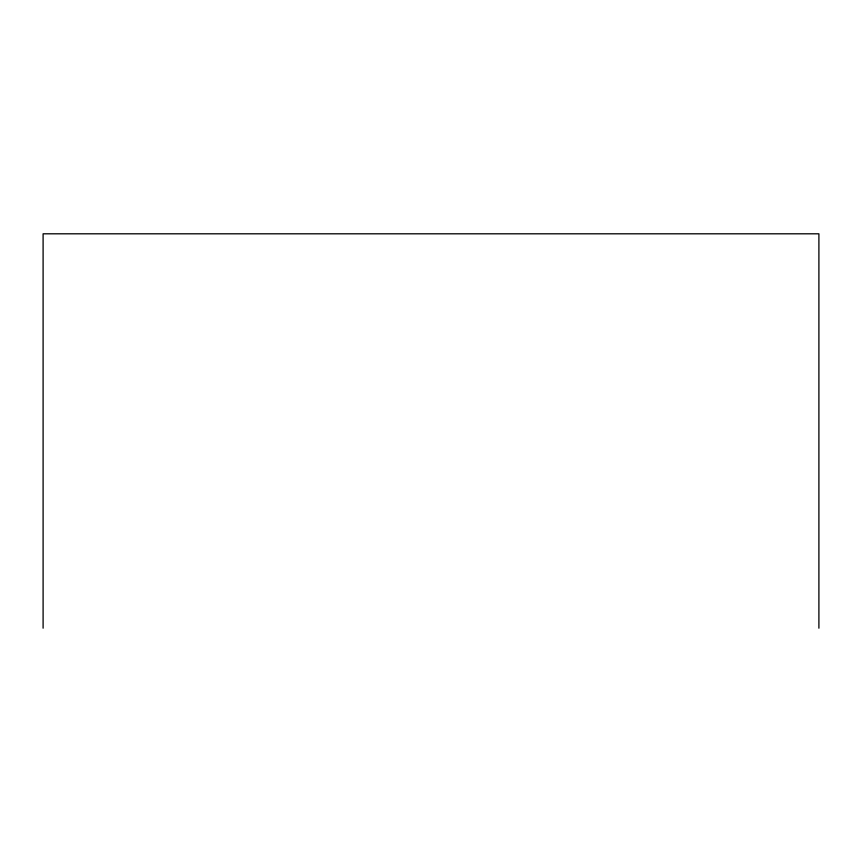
<?xml version="1.0" encoding="UTF-8"?>
<svg xmlns="http://www.w3.org/2000/svg" width="862" height="862" viewBox="0 0 862 862"><rect width="100%" height="100%" fill="white"/><g stroke="black" fill="none" stroke-linecap="round" stroke-linejoin="round"><path stroke-width="1.29" d="M818.9 628.193L818.9 233.807L43.1 233.807L43.1 628.193"/></g></svg>
